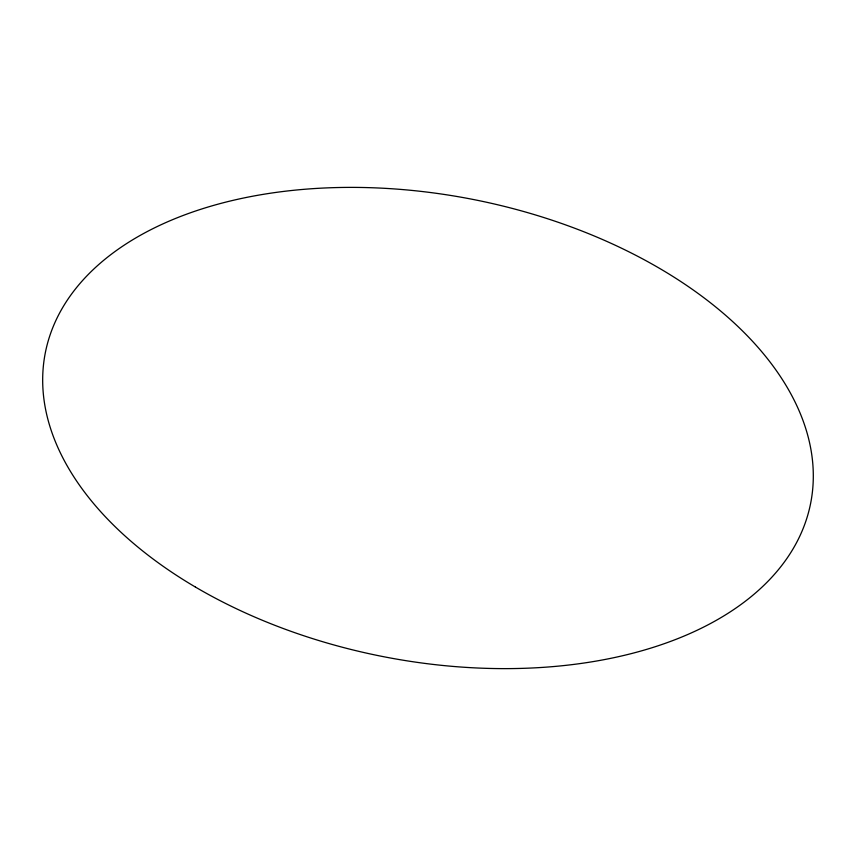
<?xml version="1.0" encoding="UTF-8"?>
<svg xmlns="http://www.w3.org/2000/svg" width="856" height="856" viewBox="0 0 856 856"><rect width="100%" height="100%" fill="white"/><g stroke="black" fill="none" stroke-linecap="round" stroke-linejoin="round"><path stroke-width="1.28" d="M195.393 587.034A389.983 232.96 11.1 0 0 810.322 504.869A389.983 232.96 11.1 0 0 278.264 192.108A389.983 232.96 11.1 0 0 195.393 587.034"/></g></svg>
